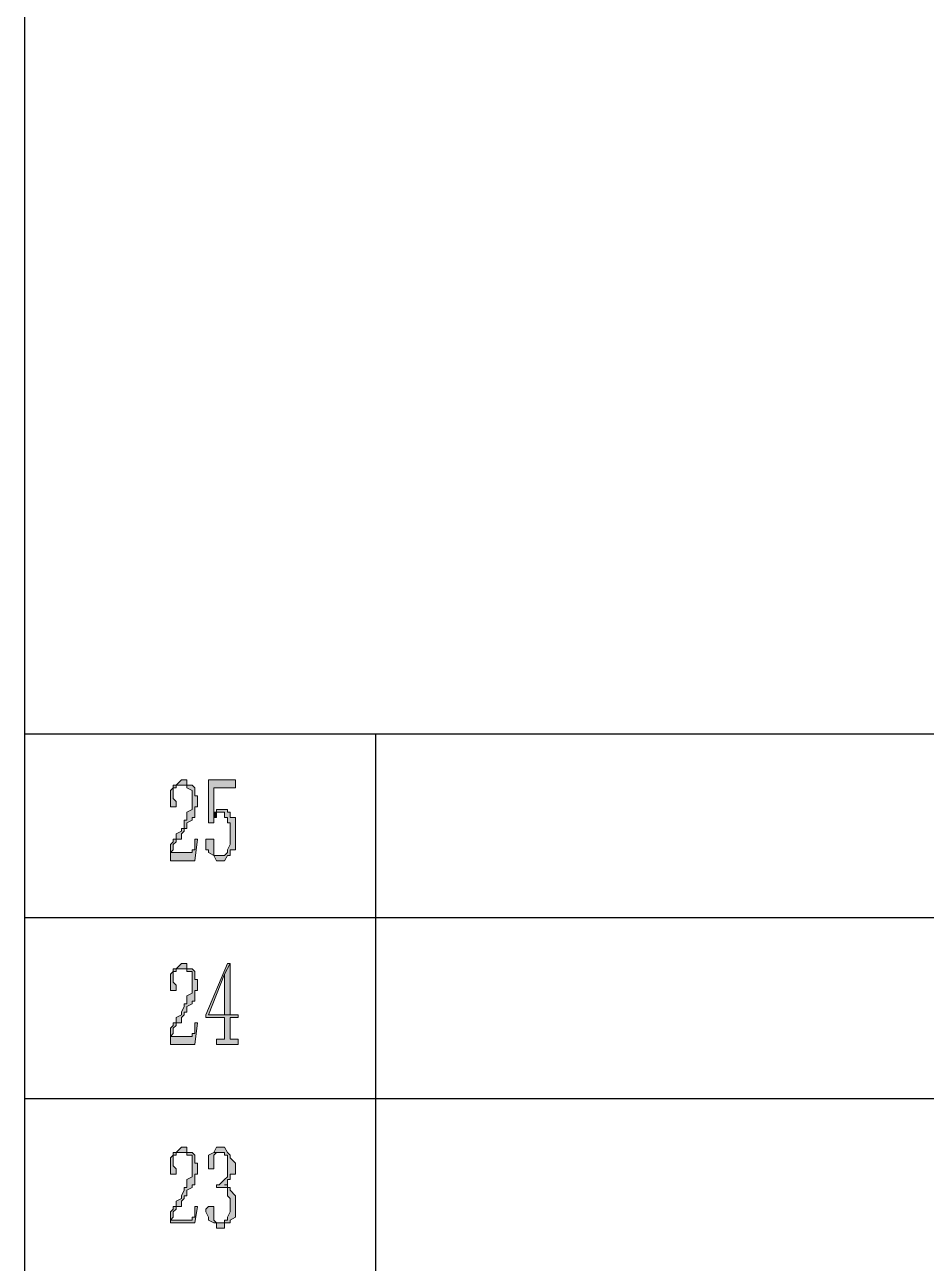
# Model space of a CAD drawing. Header units: millimetres. Extents: x 20 to 821, y 1 to 1134.
# Drawn here: x 557.6 to 617.7, y 384.4 to 467 of the extents above; entities that cross this region are included whole.
import ezdxf

# ---------------------------------------------------------------- set-up
doc = ezdxf.new("R2010")
doc.units = ezdxf.units.MM
doc.layers.add('1', color=7, linetype='Continuous')

msp = doc.modelspace()

# ---------------------------------------------------------------- hatches: boundary and pattern name
h = msp.add_hatch(color=0)
h.dxf.hatch_style = 2
h.paths.add_polyline_path([(568.26, 416.661732), (568.08, 416.661732), (567.72, 416.301732), (568.44, 416.301732), (568.44, 416.121732), (568.8, 415.941732), (568.8, 414.681732), (568.44, 414.501732), (568.44, 414.141732), (568.44, 413.961732), (568.26, 413.961732), (568.26, 413.781732), (568.26, 413.421732), (568.08, 413.421732), (568.08, 413.241732), (567.72, 413.061732), (567.72, 412.701732), (567.54, 412.701732), (567.54, 412.521732), (567.36, 412.341732), (567.36, 411.801732), (567.54, 411.981732), (567.54, 412.341732), (567.72, 412.521732), (567.72, 412.701732), (568.08, 412.701732), (568.08, 413.061732), (568.26, 413.241732), (568.26, 413.421732), (568.44, 413.421732), (568.44, 413.781732), (568.8, 413.961732), (568.8, 414.141732), (568.98, 414.141732), (568.98, 414.861732), (569.16, 414.861732), (569.16, 415.581732), (568.98, 415.581732), (568.98, 416.121732), (568.8, 416.301732), (568.44, 416.301732), (568.44, 416.661732)])
h = msp.add_hatch(color=0)
h.dxf.hatch_style = 2
h.paths.add_polyline_path([(567.72, 416.301732), (567.54, 416.301732), (567.54, 416.121732), (567.36, 415.941732), (567.36, 414.861732), (567.54, 414.861732), (567.72, 414.861732), (567.72, 415.221732), (567.54, 415.401732), (567.54, 415.941732), (567.54, 416.121732), (567.72, 416.121732), (567.72, 416.301732), (568.08, 416.301732)])
h = msp.add_hatch(color=0)
h.dxf.hatch_style = 2
h.paths.add_polyline_path([(571.68, 416.661732), (569.88, 416.661732), (569.88, 413.781732), (570.24, 413.781732), (570.24, 413.961732), (570.24, 416.121732), (571.68, 416.121732)])
h = msp.add_hatch(color=0)
h.dxf.hatch_style = 2
h.paths.add_polyline_path([(570.96, 414.681732), (570.42, 414.681732), (570.42, 414.501732), (570.24, 414.501732), (570.6, 414.501732), (570.96, 414.501732), (570.96, 414.141732), (571.14, 414.141732), (571.14, 413.961732), (571.14, 413.781732), (571.32, 413.781732), (571.32, 412.341732), (571.14, 411.981732), (571.14, 411.801732), (570.96, 411.621732), (570.24, 411.621732), (570.42, 411.261732), (570.96, 411.261732), (571.14, 411.621732), (571.32, 411.621732), (571.32, 411.801732), (571.32, 411.981732), (571.68, 411.981732), (571.68, 414.141732), (571.32, 414.141732), (571.32, 414.501732), (571.14, 414.501732), (571.14, 414.681732)])
h = msp.add_hatch(color=0)
h.dxf.hatch_style = 2
h.paths.add_polyline_path([(570.24, 414.501732), (570.24, 413.961732), (570.24, 414.141732), (570.42, 414.141732), (570.42, 414.501732), (570.6, 414.501732)])
h = msp.add_hatch(color=0)
h.dxf.hatch_style = 2
h.paths.add_polyline_path([(569.16, 412.701732), (568.98, 412.701732), (568.98, 412.521732), (568.98, 411.981732), (568.8, 411.981732), (568.8, 411.801732), (568.44, 411.801732), (567.36, 411.801732), (567.36, 411.261732), (568.98, 411.261732)])
h = msp.add_hatch(color=0)
h.dxf.hatch_style = 2
h.paths.add_polyline_path([(569.88, 412.701732), (569.7, 412.701732), (569.7, 412.521732), (569.7, 411.981732), (569.88, 411.981732), (569.88, 411.801732), (570.24, 411.621732), (570.6, 411.621732), (570.42, 411.621732), (570.24, 411.621732), (570.24, 411.801732), (570.24, 412.341732), (570.24, 412.701732)])
h = msp.add_hatch(color=0)
h.dxf.hatch_style = 2
h.paths.add_polyline_path([(568.26, 404.421732), (568.08, 404.421732), (567.72, 404.061732), (568.44, 404.061732), (568.44, 403.881732), (568.8, 403.881732), (568.8, 403.701732), (568.8, 402.441732), (568.44, 402.261732), (568.44, 401.901732), (568.44, 401.721732), (568.26, 401.721732), (568.26, 401.541732), (568.08, 401.181732), (568.08, 401.001732), (567.72, 400.821732), (567.72, 400.461732), (567.54, 400.461732), (567.54, 400.281732), (567.36, 400.101732), (567.36, 399.561732), (567.54, 399.741732), (567.54, 400.101732), (567.72, 400.281732), (567.72, 400.461732), (568.08, 400.461732), (568.08, 400.821732), (568.26, 401.001732), (568.26, 401.181732), (568.44, 401.181732), (568.44, 401.541732), (568.8, 401.721732), (568.8, 401.901732), (568.98, 401.901732), (568.98, 402.621732), (569.16, 402.621732), (569.16, 403.341732), (568.98, 403.341732), (568.98, 403.881732), (568.8, 404.061732), (568.44, 404.061732), (568.44, 404.421732)])
h = msp.add_hatch(color=0)
h.dxf.hatch_style = 2
h.paths.add_polyline_path([(571.32, 404.421732), (571.14, 404.421732), (569.7, 401.001732), (569.7, 400.821732), (570.96, 400.821732), (570.96, 399.381732), (570.6, 399.381732), (570.42, 399.381732), (570.42, 399.021732), (571.86, 399.021732), (571.86, 399.381732), (571.32, 399.381732), (571.32, 399.561732), (571.32, 400.821732), (571.86, 400.821732), (571.86, 401.001732), (571.32, 401.001732), (569.88, 401.001732), (570.96, 403.701732)])
h = msp.add_hatch(color=0)
h.dxf.hatch_style = 2
h.paths.add_polyline_path([(571.32, 404.421732), (570.96, 403.701732), (570.96, 401.001732), (569.88, 401.001732), (571.32, 401.001732)])
h = msp.add_hatch(color=0)
h.dxf.hatch_style = 2
h.paths.add_polyline_path([(567.72, 404.061732), (567.54, 404.061732), (567.54, 403.881732), (567.36, 403.701732), (567.36, 402.621732), (567.54, 402.621732), (567.72, 402.621732), (567.72, 402.981732), (567.54, 403.161732), (567.54, 403.701732), (567.54, 403.881732), (567.72, 403.881732), (567.72, 404.061732), (568.08, 404.061732)])
h = msp.add_hatch(color=0)
h.dxf.hatch_style = 2
h.paths.add_polyline_path([(569.16, 400.461732), (568.98, 400.461732), (568.98, 400.281732), (568.98, 399.741732), (568.8, 399.741732), (568.8, 399.561732), (568.44, 399.561732), (567.36, 399.561732), (567.36, 399.021732), (568.98, 399.021732)])
h = msp.add_hatch(color=0)
h.dxf.hatch_style = 2
h.paths.add_polyline_path([(568.26, 392.181732), (568.08, 392.181732), (567.72, 391.821732), (568.44, 391.821732), (568.44, 391.641732), (568.8, 391.641732), (568.8, 391.461732), (568.8, 390.201732), (568.44, 390.021732), (568.44, 389.661732), (568.44, 389.481732), (568.26, 389.481732), (568.26, 389.301732), (568.08, 388.941732), (568.08, 388.761732), (567.72, 388.581732), (567.72, 388.221732), (567.54, 388.221732), (567.54, 388.041732), (567.36, 387.861732), (567.36, 387.321732), (567.54, 387.501732), (567.54, 387.861732), (567.72, 388.041732), (567.72, 388.221732), (568.08, 388.221732), (568.08, 388.581732), (568.26, 388.761732), (568.26, 388.941732), (568.44, 388.941732), (568.44, 389.301732), (568.8, 389.481732), (568.8, 389.661732), (568.98, 389.661732), (568.98, 390.381732), (569.16, 390.381732), (569.16, 391.101732), (568.98, 391.101732), (568.98, 391.641732), (568.8, 391.821732), (568.44, 391.821732), (568.44, 392.181732)])
h = msp.add_hatch(color=0)
h.dxf.hatch_style = 2
h.paths.add_polyline_path([(570.6, 392.181732), (570.42, 392.181732), (570.24, 391.821732), (570.96, 391.821732), (570.96, 391.641732), (571.14, 391.641732), (571.14, 391.461732), (571.14, 390.201732), (570.96, 390.021732), (570.6, 389.661732), (570.42, 389.661732), (570.42, 389.481732), (571.14, 389.481732), (571.14, 389.301732), (571.14, 388.941732), (571.32, 388.761732), (571.32, 387.861732), (571.14, 387.501732), (571.14, 387.321732), (570.96, 387.321732), (570.96, 387.141732), (570.6, 387.141732), (571.32, 387.141732), (571.32, 387.321732), (571.68, 387.501732), (571.68, 388.941732), (571.32, 389.301732), (571.32, 389.481732), (571.14, 389.481732), (571.14, 389.661732), (570.96, 389.661732), (571.14, 389.661732), (571.14, 390.021732), (571.32, 390.021732), (571.32, 390.201732), (571.32, 390.381732), (571.68, 390.381732), (571.68, 391.101732), (571.32, 391.461732), (571.32, 391.641732), (571.14, 391.821732), (570.96, 392.181732)])
h = msp.add_hatch(color=0)
h.dxf.hatch_style = 2
h.paths.add_polyline_path([(567.72, 391.821732), (567.54, 391.821732), (567.54, 391.641732), (567.36, 391.461732), (567.36, 390.381732), (567.54, 390.381732), (567.72, 390.381732), (567.72, 390.741732), (567.54, 390.921732), (567.54, 391.461732), (567.54, 391.641732), (567.72, 391.641732), (567.72, 391.821732), (568.08, 391.821732)])
h = msp.add_hatch(color=0)
h.dxf.hatch_style = 2
h.paths.add_polyline_path([(570.24, 391.821732), (569.88, 391.641732), (569.88, 390.741732), (570.24, 390.741732), (570.24, 391.641732), (570.42, 391.821732), (570.6, 391.821732)])
h = msp.add_hatch(color=0)
h.dxf.hatch_style = 2
h.paths.add_polyline_path([(569.16, 388.221732), (568.98, 388.221732), (568.98, 388.041732), (568.98, 387.501732), (568.8, 387.501732), (568.8, 387.321732), (568.44, 387.321732), (567.36, 387.321732), (567.36, 387.141732), (568.98, 387.141732)])
h = msp.add_hatch(color=0)
h.dxf.hatch_style = 2
h.paths.add_polyline_path([(569.88, 388.221732), (569.7, 388.041732), (569.7, 387.861732), (569.88, 387.501732), (569.88, 387.321732), (570.24, 387.141732), (570.42, 387.141732), (570.42, 386.781732), (570.96, 386.781732), (570.96, 387.141732), (571.14, 387.141732), (570.6, 387.141732), (570.42, 387.141732), (570.24, 387.321732), (570.24, 388.221732)])

# ---------------------------------------------------------------- linework, layer by layer
at = {"layer": '1', "color": 0, "lineweight": 25}
for points in [[(557.64, 0.501732), (557.64, 1133.601732)], [(557.64, 419.721732), (821.16, 419.721732)], [(581.04, 89.781732), (581.04, 419.721732)], [(557.64, 407.481732), (821.16, 407.481732)], [(557.64, 395.421732), (821.16, 395.421732)]]:
    msp.add_lwpolyline(points, dxfattribs=at)
at = {"layer": '1', "color": 0, "lineweight": 5}
for points in [[(568.26, 416.661732), (568.08, 416.661732), (567.72, 416.301732), (568.44, 416.301732), (568.44, 416.121732), (568.8, 415.941732), (568.8, 414.681732), (568.44, 414.501732), (568.44, 414.141732), (568.44, 413.961732), (568.26, 413.961732), (568.26, 413.781732), (568.26, 413.421732), (568.08, 413.421732), (568.08, 413.241732), (567.72, 413.061732), (567.72, 412.701732), (567.54, 412.701732), (567.54, 412.521732), (567.36, 412.341732), (567.36, 411.801732), (567.54, 411.981732), (567.54, 412.341732), (567.72, 412.521732), (567.72, 412.701732), (568.08, 412.701732), (568.08, 413.061732), (568.26, 413.241732), (568.26, 413.421732), (568.44, 413.421732), (568.44, 413.781732), (568.8, 413.961732), (568.8, 414.141732), (568.98, 414.141732), (568.98, 414.861732), (569.16, 414.861732), (569.16, 415.581732), (568.98, 415.581732), (568.98, 416.121732), (568.8, 416.301732), (568.44, 416.301732), (568.44, 416.661732), (568.26, 416.661732)], [(567.72, 416.301732), (567.54, 416.301732), (567.54, 416.121732), (567.36, 415.941732), (567.36, 414.861732), (567.54, 414.861732), (567.72, 414.861732), (567.72, 415.221732), (567.54, 415.401732), (567.54, 415.941732), (567.54, 416.121732), (567.72, 416.121732), (567.72, 416.301732), (568.08, 416.301732), (567.72, 416.301732)], [(571.68, 416.661732), (569.88, 416.661732), (569.88, 413.781732), (570.24, 413.781732), (570.24, 413.961732), (570.24, 416.121732), (571.68, 416.121732), (571.68, 416.661732)], [(570.96, 414.681732), (570.42, 414.681732), (570.42, 414.501732), (570.24, 414.501732), (570.6, 414.501732), (570.96, 414.501732), (570.96, 414.141732), (571.14, 414.141732), (571.14, 413.961732), (571.14, 413.781732), (571.32, 413.781732), (571.32, 412.341732), (571.14, 411.981732), (571.14, 411.981732), (571.14, 411.801732), (570.96, 411.621732), (570.24, 411.621732), (570.42, 411.261732), (570.96, 411.261732), (571.14, 411.621732), (571.32, 411.621732), (571.32, 411.801732), (571.32, 411.981732), (571.68, 411.981732), (571.68, 414.141732), (571.32, 414.141732), (571.32, 414.501732), (571.14, 414.501732), (571.14, 414.681732), (570.96, 414.681732)], [(570.24, 414.501732), (570.24, 413.961732), (570.24, 414.141732), (570.42, 414.141732), (570.42, 414.501732), (570.6, 414.501732), (570.24, 414.501732)], [(569.16, 412.701732), (568.98, 412.701732), (568.98, 412.521732), (568.98, 411.981732), (568.8, 411.981732), (568.8, 411.801732), (568.44, 411.801732), (567.36, 411.801732), (567.36, 411.261732), (568.98, 411.261732), (569.16, 412.701732)], [(569.88, 412.701732), (569.7, 412.701732), (569.7, 412.521732), (569.7, 411.981732), (569.88, 411.981732), (569.88, 411.801732), (570.24, 411.621732), (570.6, 411.621732), (570.42, 411.621732), (570.24, 411.621732), (570.24, 411.801732), (570.24, 412.341732), (570.24, 412.341732), (570.24, 412.701732), (569.88, 412.701732)], [(568.26, 404.421732), (568.08, 404.421732), (567.72, 404.061732), (568.44, 404.061732), (568.44, 403.881732), (568.8, 403.881732), (568.8, 403.701732), (568.8, 402.441732), (568.44, 402.261732), (568.44, 401.901732), (568.44, 401.721732), (568.26, 401.721732), (568.26, 401.541732), (568.08, 401.181732), (568.08, 401.001732), (567.72, 400.821732), (567.72, 400.461732), (567.54, 400.461732), (567.54, 400.281732), (567.36, 400.101732), (567.36, 399.561732), (567.54, 399.741732), (567.54, 400.101732), (567.72, 400.281732), (567.72, 400.461732), (568.08, 400.461732), (568.08, 400.821732), (568.26, 401.001732), (568.26, 401.181732), (568.44, 401.181732), (568.44, 401.541732), (568.8, 401.721732), (568.8, 401.901732), (568.98, 401.901732), (568.98, 402.621732), (569.16, 402.621732), (569.16, 403.341732), (568.98, 403.341732), (568.98, 403.881732), (568.8, 404.061732), (568.44, 404.061732), (568.44, 404.421732), (568.26, 404.421732)], [(571.32, 404.421732), (571.14, 404.421732), (569.7, 401.001732), (569.7, 400.821732), (570.96, 400.821732), (570.96, 399.381732), (570.6, 399.381732), (570.42, 399.381732), (570.42, 399.021732), (571.86, 399.021732), (571.86, 399.381732), (571.32, 399.381732), (571.32, 399.561732), (571.32, 400.821732), (571.86, 400.821732), (571.86, 401.001732), (571.32, 401.001732), (569.88, 401.001732), (570.96, 403.701732), (571.32, 404.421732)], [(571.32, 404.421732), (570.96, 403.701732), (570.96, 401.001732), (569.88, 401.001732), (571.32, 401.001732), (571.32, 404.421732)], [(567.72, 404.061732), (567.54, 404.061732), (567.54, 403.881732), (567.36, 403.701732), (567.36, 402.621732), (567.54, 402.621732), (567.72, 402.621732), (567.72, 402.981732), (567.54, 403.161732), (567.54, 403.701732), (567.54, 403.881732), (567.72, 403.881732), (567.72, 404.061732), (568.08, 404.061732), (567.72, 404.061732)], [(569.16, 400.461732), (568.98, 400.461732), (568.98, 400.281732), (568.98, 399.741732), (568.8, 399.741732), (568.8, 399.561732), (568.44, 399.561732), (567.36, 399.561732), (567.36, 399.021732), (568.98, 399.021732), (569.16, 400.461732)], [(568.26, 392.181732), (568.08, 392.181732), (567.72, 391.821732), (568.44, 391.821732), (568.44, 391.641732), (568.8, 391.641732), (568.8, 391.461732), (568.8, 390.201732), (568.44, 390.021732), (568.44, 389.661732), (568.44, 389.481732), (568.26, 389.481732), (568.26, 389.301732), (568.08, 388.941732), (568.08, 388.761732), (567.72, 388.581732), (567.72, 388.221732), (567.54, 388.221732), (567.54, 388.041732), (567.36, 387.861732), (567.36, 387.321732), (567.54, 387.501732), (567.54, 387.861732), (567.72, 388.041732), (567.72, 388.221732), (568.08, 388.221732), (568.08, 388.581732), (568.26, 388.761732), (568.26, 388.941732), (568.44, 388.941732), (568.44, 389.301732), (568.8, 389.481732), (568.8, 389.661732), (568.98, 389.661732), (568.98, 390.381732), (569.16, 390.381732), (569.16, 391.101732), (568.98, 391.101732), (568.98, 391.641732), (568.8, 391.821732), (568.44, 391.821732), (568.44, 392.181732), (568.26, 392.181732)], [(570.6, 392.181732), (570.42, 392.181732), (570.24, 391.821732), (570.96, 391.821732), (570.96, 391.641732), (571.14, 391.641732), (571.14, 391.461732), (571.14, 390.201732), (570.96, 390.021732), (570.6, 389.661732), (570.42, 389.661732), (570.42, 389.481732), (571.14, 389.481732), (571.14, 389.301732), (571.14, 388.941732), (571.32, 388.761732), (571.32, 387.861732), (571.14, 387.501732), (571.14, 387.321732), (570.96, 387.321732), (570.96, 387.141732), (570.6, 387.141732), (571.32, 387.141732), (571.32, 387.321732), (571.68, 387.501732), (571.68, 388.941732), (571.32, 389.301732), (571.32, 389.481732), (571.14, 389.481732), (571.14, 389.661732), (570.96, 389.661732), (571.14, 389.661732), (571.14, 390.021732), (571.32, 390.021732), (571.32, 390.201732), (571.32, 390.381732), (571.68, 390.381732), (571.68, 391.101732), (571.32, 391.461732), (571.32, 391.641732), (571.14, 391.821732), (570.96, 392.181732), (570.6, 392.181732)], [(567.72, 391.821732), (567.54, 391.821732), (567.54, 391.641732), (567.36, 391.461732), (567.36, 390.381732), (567.54, 390.381732), (567.72, 390.381732), (567.72, 390.741732), (567.54, 390.921732), (567.54, 391.461732), (567.54, 391.641732), (567.72, 391.641732), (567.72, 391.821732), (568.08, 391.821732), (567.72, 391.821732)], [(570.24, 391.821732), (569.88, 391.641732), (569.88, 390.741732), (570.24, 390.741732), (570.24, 391.641732), (570.42, 391.821732), (570.42, 391.821732), (570.6, 391.821732), (570.24, 391.821732)], [(569.16, 388.221732), (568.98, 388.221732), (568.98, 388.041732), (568.98, 387.501732), (568.8, 387.501732), (568.8, 387.321732), (568.44, 387.321732), (567.36, 387.321732), (567.36, 387.141732), (568.98, 387.141732), (569.16, 388.221732)], [(569.88, 388.221732), (569.7, 388.041732), (569.7, 387.861732), (569.88, 387.501732), (569.88, 387.321732), (570.24, 387.141732), (570.42, 387.141732), (570.42, 386.781732), (570.96, 386.781732), (570.96, 387.141732), (571.14, 387.141732), (570.6, 387.141732), (570.42, 387.141732), (570.42, 387.141732), (570.24, 387.321732), (570.24, 388.221732), (569.88, 388.221732)]]:
    msp.add_lwpolyline(points, dxfattribs=at)

doc.saveas('drawing.dxf')
